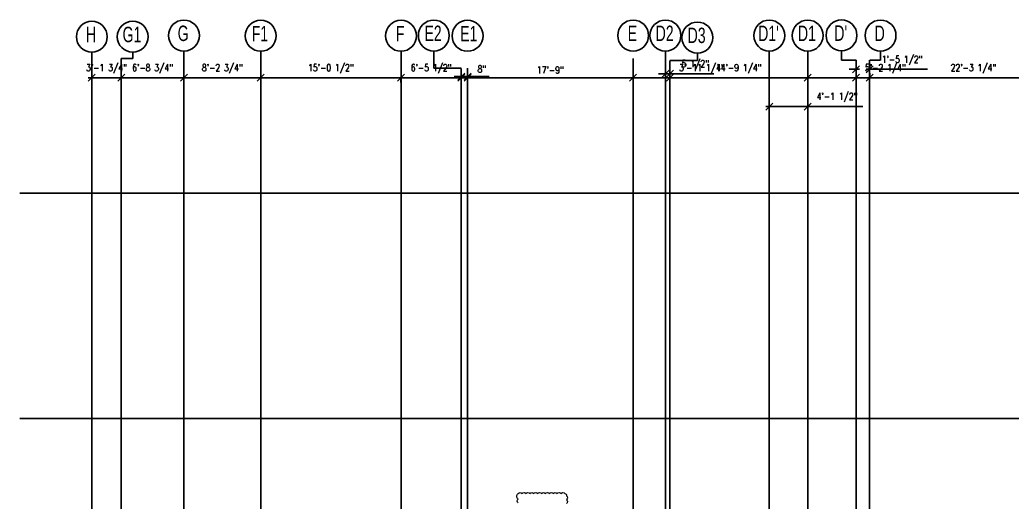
# Model space of a CAD drawing. Extents: x -95606 to 113309, y -42160 to -940.
# Drawn here: x 93796 to 95073, y -25699 to -25078 of the extents above; entities that cross this region are included whole.
import ezdxf
from ezdxf.enums import TextEntityAlignment as Align

# ---------------------------------------------------------------- set-up
doc = ezdxf.new("R2010")
doc.units = 0
doc.header["$LTSCALE"] = 0.02
doc.header["$MEASUREMENT"] = 0
doc.header["$PDMODE"] = 3
doc.header["$PDSIZE"] = -2
doc.linetypes.add('CENTER', pattern=[50.8, 31.75, -6.35, 6.35, -6.35])
doc.layers.get('0').update_dxf_attribs({"linetype": 'CONTINUOUS'})
doc.layers.get('DEFPOINTS').update_dxf_attribs({"linetype": 'CONTINUOUS'})
doc.layers.add('A -fittings', color=181, linetype='CONTINUOUS', lineweight=5)
for name, color, linetype in [('A-2TEXT', 4, 'CONTINUOUS'), ('dimentions', 8, 'CONTINUOUS'), ('GRID', 8, 'CENTER')]:
    doc.layers.add(name, color=color, linetype=linetype)
doc.styles.add('ROMANS', font='romans.shx', dxfattribs={"width": 0.8})
doc.styles.add('STYLE2', font='arial.ttf', dxfattribs={"width": 0.8})
doc.dimstyles.new('TK96', dxfattribs={"dimscale": 96, "dimtxt": 0.09375, "dimasz": 0.046875, "dimexe": 0.0625, "dimexo": 0.015625, "dimgap": 0.046875, "dimtad": 1, "dimzin": 11, "dimdsep": 46, "dimlunit": 4, "dimtxsty": 'ROMANS', "dimblk1": 'TK1', "dimblk2": 'TK1', "dimsah": 1, "dimcen": 0.09375, "dimclrd": 1, "dimclre": 1, "dimclrt": 2, "dimadec": 0, "dimazin": 0, "dimtfac": 1, "dimtofl": 0, "dimtmove": 0, "dimatfit": 3, "dimldrblk": 'TK1', "dimfxl": 1, "dimfrac": 2, "dimtolj": 1, "dimtzin": 9, "dimarcsym": 0})

# ---------------------------------------------------------------- blocks, each defined once
blk = doc.blocks.new('GRID')
at = {"color": 1, "linetype": 'Continuous'}
blk.add_circle((0, 0), 19.9, dxfattribs=at)
at = {"layer": 'A-2TEXT', "linetype": 'Continuous', "style": 'STYLE2', "width": 0.65}
blk.add_attdef('A', text='', height=19.9, rotation=359.9735, dxfattribs=at).set_placement((-1, -7.1), align=Align.CENTER)
blk = doc.blocks.new('TK1')
at = {"color": 4, "linetype": 'Continuous'}
blk.add_line((-1, -1), (1, 1), dxfattribs=at)
at = {"color": 1, "linetype": 'ByBlock'}
blk.add_line((-1, 0), (1, 0), dxfattribs=at)
blk = doc.blocks.new('*D558')
at = {"layer": 'DEFPOINTS', "color": 0, "lineweight": -2, "transparency": 16777216}
for p in [(93888.8, -25152.5), (93888.8, -25152.5), (93926.6, -25152.5)]:
    blk.add_point(p, dxfattribs=at)
at = {"layer": 'dimentions', "color": 1, "linetype": 'Continuous', "lineweight": -2, "transparency": 16777216}
for p, q in [((93888.8, -25151), (93888.8, -25146.5)), ((93922.1, -25152.5), (93893.3, -25152.5)), ((93926.6, -25151), (93926.6, -25146.5))]:
    blk.add_line(p, q, dxfattribs=at)
at = {"layer": 'dimentions', "color": 1, "lineweight": -2, "transparency": 16777216, "xscale": 4.5, "yscale": 4.5, "zscale": 4.5, "rotation": 180}
blk.add_blockref('TK1', (93888.8, -25152.5), dxfattribs=at)
at = {"layer": 'dimentions', "color": 1, "lineweight": -2, "transparency": 16777216, "xscale": 4.5, "yscale": 4.5, "zscale": 4.5}
blk.add_blockref('TK1', (93926.6, -25152.5), dxfattribs=at)
at = {"layer": 'dimentions', "color": 2, "transparency": 16777216, "insert": (93907.7, -25141.1), "char_height": 9, "attachment_point": 5, "style": 'ROMANS'}
blk.add_mtext('\\A1;3\'-1 3/4"', dxfattribs=at)
blk = doc.blocks.new('*D559')
at = {"layer": 'DEFPOINTS', "color": 0, "lineweight": -2, "transparency": 16777216}
for p in [(93926.6, -25152.5), (93926.6, -25152.5), (94007.3, -25152.5)]:
    blk.add_point(p, dxfattribs=at)
at = {"layer": 'dimentions', "color": 1, "linetype": 'Continuous', "lineweight": -2, "transparency": 16777216}
for p, q in [((94002.8, -25152.5), (93931.1, -25152.5)), ((93926.6, -25154), (93926.6, -25158.5)), ((94007.3, -25154), (94007.3, -25158.5))]:
    blk.add_line(p, q, dxfattribs=at)
at = {"layer": 'dimentions', "color": 1, "lineweight": -2, "transparency": 16777216, "xscale": 4.5, "yscale": 4.5, "zscale": 4.5, "rotation": 180}
blk.add_blockref('TK1', (93926.6, -25152.5), dxfattribs=at)
at = {"layer": 'dimentions', "color": 1, "lineweight": -2, "transparency": 16777216, "xscale": 4.5, "yscale": 4.5, "zscale": 4.5}
blk.add_blockref('TK1', (94007.3, -25152.5), dxfattribs=at)
at = {"layer": 'dimentions', "color": 2, "transparency": 16777216, "insert": (93967, -25141.1), "char_height": 9, "attachment_point": 5, "style": 'ROMANS'}
blk.add_mtext('\\A1;6\'-8 3/4"', dxfattribs=at)
blk = doc.blocks.new('*D560')
at = {"layer": 'DEFPOINTS', "color": 0, "lineweight": -2, "transparency": 16777216}
for p in [(94007.3, -25152.5), (94007.3, -25152.5), (94106.1, -25152.5)]:
    blk.add_point(p, dxfattribs=at)
at = {"layer": 'dimentions', "color": 1, "linetype": 'Continuous', "lineweight": -2, "transparency": 16777216}
for p, q in [((94101.6, -25152.5), (94011.8, -25152.5)), ((94007.3, -25154), (94007.3, -25158.5)), ((94106.1, -25154), (94106.1, -25158.5))]:
    blk.add_line(p, q, dxfattribs=at)
at = {"layer": 'dimentions', "color": 1, "lineweight": -2, "transparency": 16777216, "xscale": 4.5, "yscale": 4.5, "zscale": 4.5, "rotation": 180}
blk.add_blockref('TK1', (94007.3, -25152.5), dxfattribs=at)
at = {"layer": 'dimentions', "color": 1, "lineweight": -2, "transparency": 16777216, "xscale": 4.5, "yscale": 4.5, "zscale": 4.5}
blk.add_blockref('TK1', (94106.1, -25152.5), dxfattribs=at)
at = {"layer": 'dimentions', "color": 2, "transparency": 16777216, "insert": (94056.7, -25141.1), "char_height": 9, "attachment_point": 5, "style": 'ROMANS'}
blk.add_mtext('\\A1;8\'-2 3/4"', dxfattribs=at)
blk = doc.blocks.new('*D561')
at = {"layer": 'DEFPOINTS', "color": 0, "lineweight": -2, "transparency": 16777216}
for p in [(94106.1, -25152.5), (94106.1, -25152.5), (94286.6, -25152.5)]:
    blk.add_point(p, dxfattribs=at)
at = {"layer": 'dimentions', "color": 1, "linetype": 'Continuous', "lineweight": -2, "transparency": 16777216}
for p, q in [((94282.1, -25152.5), (94110.6, -25152.5)), ((94106.1, -25154), (94106.1, -25158.5)), ((94286.6, -25154), (94286.6, -25158.5))]:
    blk.add_line(p, q, dxfattribs=at)
at = {"layer": 'dimentions', "color": 1, "lineweight": -2, "transparency": 16777216, "xscale": 4.5, "yscale": 4.5, "zscale": 4.5, "rotation": 180}
blk.add_blockref('TK1', (94106.1, -25152.5), dxfattribs=at)
at = {"layer": 'dimentions', "color": 1, "lineweight": -2, "transparency": 16777216, "xscale": 4.5, "yscale": 4.5, "zscale": 4.5}
blk.add_blockref('TK1', (94286.6, -25152.5), dxfattribs=at)
at = {"layer": 'dimentions', "color": 2, "transparency": 16777216, "insert": (94196.4, -25141.1), "char_height": 9, "attachment_point": 5, "style": 'ROMANS'}
blk.add_mtext('\\A1;15\'-0 1/2"', dxfattribs=at)
blk = doc.blocks.new('*D562')
at = {"layer": 'DEFPOINTS', "color": 0, "lineweight": -2, "transparency": 16777216}
for p in [(94286.6, -25152.5), (94286.6, -25152.5), (94364.2, -25152.5)]:
    blk.add_point(p, dxfattribs=at)
at = {"layer": 'dimentions', "color": 1, "linetype": 'Continuous', "lineweight": -2, "transparency": 16777216}
for p, q in [((94359.7, -25152.5), (94291.1, -25152.5)), ((94286.6, -25154), (94286.6, -25158.5)), ((94364.2, -25154), (94364.2, -25158.5))]:
    blk.add_line(p, q, dxfattribs=at)
at = {"layer": 'dimentions', "color": 1, "lineweight": -2, "transparency": 16777216, "xscale": 4.5, "yscale": 4.5, "zscale": 4.5, "rotation": 180}
blk.add_blockref('TK1', (94286.6, -25152.5), dxfattribs=at)
at = {"layer": 'dimentions', "color": 1, "lineweight": -2, "transparency": 16777216, "xscale": 4.5, "yscale": 4.5, "zscale": 4.5}
blk.add_blockref('TK1', (94364.2, -25152.5), dxfattribs=at)
at = {"layer": 'dimentions', "color": 2, "transparency": 16777216, "insert": (94325.4, -25141.1), "char_height": 9, "attachment_point": 5, "style": 'ROMANS'}
blk.add_mtext('\\A1;6\'-5 1/2"', dxfattribs=at)
blk = doc.blocks.new('*D563')
at = {"layer": 'DEFPOINTS', "color": 0, "lineweight": -2, "transparency": 16777216}
for p in [(94364.2, -25152.5), (94372.2, -25151.1), (94372.2, -25152.5)]:
    blk.add_point(p, dxfattribs=at)
at = {"layer": 'dimentions', "color": 1, "linetype": 'Continuous', "lineweight": -2, "transparency": 16777216}
for p, q in [((94359.7, -25151.1), (94355.2, -25151.1)), ((94364.2, -25151), (94364.2, -25145.1)), ((94372.2, -25151), (94372.2, -25145.1)), ((94376.7, -25151.1), (94400.2, -25151.1))]:
    blk.add_line(p, q, dxfattribs=at)
at = {"layer": 'dimentions', "color": 1, "lineweight": -2, "transparency": 16777216, "xscale": 4.5, "yscale": 4.5, "zscale": 4.5}
blk.add_blockref('TK1', (94364.2, -25151.1), dxfattribs=at)
at = {"layer": 'dimentions', "color": 1, "lineweight": -2, "transparency": 16777216, "xscale": 4.5, "yscale": 4.5, "zscale": 4.5, "rotation": 180}
blk.add_blockref('TK1', (94372.2, -25151.1), dxfattribs=at)
at = {"layer": 'dimentions', "color": 2, "transparency": 16777216, "insert": (94390.7, -25141.2), "char_height": 9, "attachment_point": 5, "style": 'ROMANS'}
blk.add_mtext('\\A1;8"', dxfattribs=at)
blk = doc.blocks.new('*D564')
at = {"layer": 'DEFPOINTS', "color": 0, "lineweight": -2, "transparency": 16777216}
for p in [(94372.2, -25152.5), (94585.3, -25152.5), (94585.3, -25152.5)]:
    blk.add_point(p, dxfattribs=at)
at = {"layer": 'dimentions', "color": 1, "linetype": 'Continuous', "lineweight": -2, "transparency": 16777216}
for p, q in [((94372.2, -25151), (94372.2, -25146.5)), ((94376.7, -25152.5), (94580.8, -25152.5)), ((94585.3, -25151), (94585.3, -25146.5))]:
    blk.add_line(p, q, dxfattribs=at)
at = {"layer": 'dimentions', "color": 1, "lineweight": -2, "transparency": 16777216, "xscale": 4.5, "yscale": 4.5, "zscale": 4.5, "rotation": 180}
blk.add_blockref('TK1', (94372.2, -25152.5), dxfattribs=at)
at = {"layer": 'dimentions', "color": 1, "lineweight": -2, "transparency": 16777216, "xscale": 4.5, "yscale": 4.5, "zscale": 4.5}
blk.add_blockref('TK1', (94585.3, -25152.5), dxfattribs=at)
at = {"layer": 'dimentions', "color": 2, "transparency": 16777216, "insert": (94478.8, -25142.6), "char_height": 9, "attachment_point": 5, "style": 'ROMANS'}
blk.add_mtext('\\A1;17\'-9"', dxfattribs=at)
blk = doc.blocks.new('*D565')
at = {"layer": 'DEFPOINTS', "color": 0, "lineweight": -2, "transparency": 16777216}
for p in [(94585.3, -25152.5), (94632.6, -25152.5), (94632.6, -25152.5)]:
    blk.add_point(p, dxfattribs=at)
at = {"layer": 'dimentions', "color": 1, "linetype": 'Continuous', "lineweight": -2, "transparency": 16777216}
for p, q in [((94589.8, -25152.5), (94628.1, -25152.5)), ((94632.6, -25152.5), (94710.5, -25152.5)), ((94585.3, -25154), (94585.3, -25158.5)), ((94632.6, -25154), (94632.6, -25158.5))]:
    blk.add_line(p, q, dxfattribs=at)
at = {"layer": 'dimentions', "color": 1, "lineweight": -2, "transparency": 16777216, "xscale": 4.5, "yscale": 4.5, "zscale": 4.5, "rotation": 180}
blk.add_blockref('TK1', (94585.3, -25152.5), dxfattribs=at)
at = {"layer": 'dimentions', "color": 1, "lineweight": -2, "transparency": 16777216, "xscale": 4.5, "yscale": 4.5, "zscale": 4.5}
blk.add_blockref('TK1', (94632.6, -25152.5), dxfattribs=at)
at = {"layer": 'dimentions', "color": 2, "transparency": 16777216, "insert": (94673.8, -25141.1), "char_height": 9, "attachment_point": 5, "style": 'ROMANS'}
blk.add_mtext('\\A1;3\'-11 1/4"', dxfattribs=at)
blk = doc.blocks.new('*D566')
at = {"layer": 'DEFPOINTS', "color": 0, "lineweight": -2, "transparency": 16777216}
for p in [(94632.6, -25152.5), (94809.9, -25152.5), (94809.9, -25152.5)]:
    blk.add_point(p, dxfattribs=at)
at = {"layer": 'dimentions', "color": 1, "linetype": 'Continuous', "lineweight": -2, "transparency": 16777216}
for p, q in [((94632.6, -25151), (94632.6, -25146.5)), ((94637.1, -25152.5), (94805.4, -25152.5)), ((94809.9, -25151), (94809.9, -25146.5))]:
    blk.add_line(p, q, dxfattribs=at)
at = {"layer": 'dimentions', "color": 1, "lineweight": -2, "transparency": 16777216, "xscale": 4.5, "yscale": 4.5, "zscale": 4.5, "rotation": 180}
blk.add_blockref('TK1', (94632.6, -25152.5), dxfattribs=at)
at = {"layer": 'dimentions', "color": 1, "lineweight": -2, "transparency": 16777216, "xscale": 4.5, "yscale": 4.5, "zscale": 4.5}
blk.add_blockref('TK1', (94809.9, -25152.5), dxfattribs=at)
at = {"layer": 'dimentions', "color": 2, "transparency": 16777216, "insert": (94721.2, -25141.1), "char_height": 9, "attachment_point": 5, "style": 'ROMANS'}
blk.add_mtext('\\A1;14\'-9 1/4"', dxfattribs=at)
blk = doc.blocks.new('*D567')
at = {"layer": 'DEFPOINTS', "color": 0, "lineweight": -2, "transparency": 16777216}
for p in [(94809.9, -25152.5), (94872.1, -25152.5), (94872.1, -25152.5)]:
    blk.add_point(p, dxfattribs=at)
at = {"layer": 'dimentions', "color": 1, "linetype": 'Continuous', "lineweight": -2, "transparency": 16777216}
for p, q in [((94809.9, -25151), (94809.9, -25146.5)), ((94814.4, -25152.5), (94867.6, -25152.5)), ((94872.1, -25151), (94872.1, -25146.5)), ((94872.1, -25152.5), (94943.2, -25152.5))]:
    blk.add_line(p, q, dxfattribs=at)
at = {"layer": 'dimentions', "color": 1, "lineweight": -2, "transparency": 16777216, "xscale": 4.5, "yscale": 4.5, "zscale": 4.5, "rotation": 180}
blk.add_blockref('TK1', (94809.9, -25152.5), dxfattribs=at)
at = {"layer": 'dimentions', "color": 1, "lineweight": -2, "transparency": 16777216, "xscale": 4.5, "yscale": 4.5, "zscale": 4.5}
blk.add_blockref('TK1', (94872.1, -25152.5), dxfattribs=at)
at = {"layer": 'dimentions', "color": 2, "transparency": 16777216, "insert": (94909.9, -25141.1), "char_height": 9, "attachment_point": 5, "style": 'ROMANS'}
blk.add_mtext('\\A1;5\'-2 1/4"', dxfattribs=at)
blk = doc.blocks.new('*D568')
at = {"layer": 'DEFPOINTS', "color": 0, "lineweight": -2, "transparency": 16777216}
for p in [(94872.1, -25141.6), (94889.7, -25141.6), (94889.7, -25141.6)]:
    blk.add_point(p, dxfattribs=at)
at = {"layer": 'dimentions', "color": 1, "linetype": 'Continuous', "lineweight": -2, "transparency": 16777216}
for p, q in [((94872.1, -25140.1), (94872.1, -25135.6)), ((94889.7, -25140.1), (94889.7, -25135.6)), ((94867.6, -25141.6), (94863.1, -25141.6)), ((94894.2, -25141.6), (94964.2, -25141.6))]:
    blk.add_line(p, q, dxfattribs=at)
at = {"layer": 'dimentions', "color": 1, "lineweight": -2, "transparency": 16777216, "xscale": 4.5, "yscale": 4.5, "zscale": 4.5}
blk.add_blockref('TK1', (94872.1, -25141.6), dxfattribs=at)
at = {"layer": 'dimentions', "color": 1, "lineweight": -2, "transparency": 16777216, "xscale": 4.5, "yscale": 4.5, "zscale": 4.5, "rotation": 180}
blk.add_blockref('TK1', (94889.7, -25141.6), dxfattribs=at)
at = {"layer": 'dimentions', "color": 2, "transparency": 16777216, "insert": (94931.4, -25130.2), "char_height": 9, "attachment_point": 5, "style": 'ROMANS'}
blk.add_mtext('\\A1;1\'-5 1/2"', dxfattribs=at)
blk = doc.blocks.new('*D569')
at = {"layer": 'DEFPOINTS', "color": 0, "lineweight": -2, "transparency": 16777216}
for p in [(94889.7, -25152.5), (95156.8, -25152.5), (95156.8, -25152.5)]:
    blk.add_point(p, dxfattribs=at)
at = {"layer": 'dimentions', "color": 1, "linetype": 'Continuous', "lineweight": -2, "transparency": 16777216}
for p, q in [((94889.7, -25151), (94889.7, -25146.5)), ((94894.2, -25152.5), (95152.3, -25152.5)), ((95156.8, -25151), (95156.8, -25146.5))]:
    blk.add_line(p, q, dxfattribs=at)
at = {"layer": 'dimentions', "color": 1, "lineweight": -2, "transparency": 16777216, "xscale": 4.5, "yscale": 4.5, "zscale": 4.5, "rotation": 180}
blk.add_blockref('TK1', (94889.7, -25152.5), dxfattribs=at)
at = {"layer": 'dimentions', "color": 1, "lineweight": -2, "transparency": 16777216, "xscale": 4.5, "yscale": 4.5, "zscale": 4.5}
blk.add_blockref('TK1', (95156.8, -25152.5), dxfattribs=at)
at = {"layer": 'dimentions', "color": 2, "transparency": 16777216, "insert": (95023.2, -25141.1), "char_height": 9, "attachment_point": 5, "style": 'ROMANS'}
blk.add_mtext('\\A1;22\'-3 1/4"', dxfattribs=at)
blk = doc.blocks.new('*D575')
at = {"layer": 'DEFPOINTS', "color": 0, "lineweight": -2, "transparency": 16777216}
for p in [(94627.1, -25152.4), (94632.6, -25147.5), (94632.6, -25152.4)]:
    blk.add_point(p, dxfattribs=at)
at = {"layer": 'dimentions', "color": 1, "linetype": 'Continuous', "lineweight": -2, "transparency": 16777216}
for p, q in [((94622.6, -25147.5), (94618.1, -25147.5)), ((94627.1, -25150.9), (94627.1, -25141.5)), ((94632.6, -25150.9), (94632.6, -25141.5)), ((94637.1, -25147.5), (94689, -25147.5))]:
    blk.add_line(p, q, dxfattribs=at)
at = {"layer": 'dimentions', "color": 1, "lineweight": -2, "transparency": 16777216, "xscale": 4.5, "yscale": 4.5, "zscale": 4.5}
blk.add_blockref('TK1', (94627.1, -25147.5), dxfattribs=at)
at = {"layer": 'dimentions', "color": 1, "lineweight": -2, "transparency": 16777216, "xscale": 4.5, "yscale": 4.5, "zscale": 4.5, "rotation": 180}
blk.add_blockref('TK1', (94632.6, -25147.5), dxfattribs=at)
at = {"layer": 'dimentions', "color": 2, "transparency": 16777216, "insert": (94665.3, -25136.1), "char_height": 9, "attachment_point": 5, "style": 'ROMANS'}
blk.add_mtext('\\A1;5 1/2"', dxfattribs=at)
blk = doc.blocks.new('*D530')
at = {"layer": 'DEFPOINTS', "color": 0, "lineweight": -2, "transparency": 16777216}
for p in [(94760.5, -25184), (94809.9, -25184), (94809.9, -25189.6)]:
    blk.add_point(p, dxfattribs=at)
at = {"layer": 'dimentions', "color": 1, "linetype": 'Continuous', "lineweight": -2, "transparency": 16777216}
for p, q in [((94760.5, -25185.5), (94760.5, -25195.6)), ((94765, -25189.6), (94805.4, -25189.6)), ((94809.9, -25185.5), (94809.9, -25195.6)), ((94809.9, -25189.6), (94881, -25189.6))]:
    blk.add_line(p, q, dxfattribs=at)
at = {"layer": 'dimentions', "color": 1, "lineweight": -2, "transparency": 16777216, "xscale": 4.5, "yscale": 4.5, "zscale": 4.5, "rotation": 180}
blk.add_blockref('TK1', (94760.5, -25189.6), dxfattribs=at)
at = {"layer": 'dimentions', "color": 1, "lineweight": -2, "transparency": 16777216, "xscale": 4.5, "yscale": 4.5, "zscale": 4.5}
blk.add_blockref('TK1', (94809.9, -25189.6), dxfattribs=at)
at = {"layer": 'dimentions', "color": 2, "transparency": 16777216, "insert": (94847.7, -25178.2), "char_height": 9, "attachment_point": 5, "style": 'ROMANS'}
blk.add_mtext('\\A1;4\'-1 1/2"', dxfattribs=at)

msp = doc.modelspace()

# ---------------------------------------------------------------- linework, layer by layer
at = {"layer": 'A -fittings', "color": 4}
msp.add_lwpolyline([(94437.486, -25699.791, -0.52056705), (94437.486, -25694.791, -0.52056705), (94437.486, -25687.564, -0.52056705), (94442.486, -25687.564, -0.52056705), (94447.486, -25687.564, -0.52056705), (94452.486, -25687.564, -0.52056705), (94457.486, -25687.564, -0.52056705), (94462.486, -25687.564, -0.52056705), (94467.486, -25687.564, -0.52056705), (94472.486, -25687.564, -0.52056705), (94477.486, -25687.564, -0.52056705), (94482.486, -25687.564, -0.52056705), (94487.486, -25687.564, -0.52056705), (94492.486, -25687.564, -0.52056705), (94497.486, -25687.564, -0.52056705), (94499.529, -25690.521, -0.52056705), (94499.529, -25695.521, -0.52056705), (94499.529, -25700.521, -0.52056705)], format="xyb", dxfattribs=at)
at = {"layer": 'GRID'}
for p, q in [((93888.816, -28857.912), (93888.816, -25119.709)), ((93941.444, -25127.965), (93941.444, -25119.709)), ((93941.444, -25127.965), (93941.444, -25119.709)), ((94007.316, -28859.398), (94007.316, -25118.224)), ((94106.148, -25118.224), (94106.148, -28859.067)), ((94286.648, -25118.224), (94286.648, -28859.067)), ((94328.841, -25140.189), (94328.841, -25118.224)), ((94328.841, -25140.189), (94328.841, -25118.224)), ((94627.074, -28859.399), (94627.074, -25118.222)), ((94668.057, -25130.579), (94668.008, -25120.838)), ((94668.057, -25130.579), (94668.008, -25120.838)), ((94760.535, -28859.342), (94760.535, -25118.279)), ((94809.913, -28859.342), (94809.913, -25118.224)), ((94853.409, -25118.224), (94853.409, -25129.784)), ((94903.63, -25118.224), (94903.63, -25129.784)), ((93926.649, -28849.656), (93926.649, -25127.965)), ((93926.649, -25127.965), (93941.444, -25127.965)), ((93926.649, -25127.965), (93941.444, -25127.965)), ((94364.248, -25140.189), (94328.841, -25140.189)), ((94364.248, -25140.189), (94328.841, -25140.189)), ((94364.248, -28837.433), (94364.248, -25140.189)), ((94372.245, -28859.067), (94372.245, -25140.185)), ((94585.347, -28859.398), (94585.347, -25127.741)), ((94632.555, -28847.042), (94632.555, -25130.579)), ((94632.555, -25130.579), (94668.057, -25130.579)), ((94632.555, -25130.579), (94668.057, -25130.579)), ((94853.409, -25129.784), (94872.148, -25129.784)), ((94872.148, -28849.628), (94872.148, -25129.784)), ((94889.655, -28849.628), (94889.655, -25129.784)), ((94903.63, -25129.784), (94889.655, -25129.784)), ((96047.013, -25300.915), (93796.194, -25300.915)), ((96053.513, -25591.079), (93796.194, -25591.079))]:
    msp.add_line(p, q, dxfattribs=at)

# ---------------------------------------------------------------- block references
for p, values in [((93888.816, -25099.765), {'A': 'H'}), ((93888.816, -25099.765), {'A': 'H'}), ((93941.444, -25099.765), {'A': 'G1'}), ((93941.444, -25099.765), {'A': 'G1'}), ((94007.316, -25098.279), {'A': 'G'}), ((94007.316, -25098.279), {'A': 'G'}), ((94106.148, -25098.609), {'A': 'F1'}), ((94106.148, -25098.609), {'A': 'F1'}), ((94286.648, -25098.609), {'A': 'F'}), ((94286.648, -25098.609), {'A': 'F'}), ((94328.841, -25098.279), {'A': 'E2'}), ((94328.841, -25098.279), {'A': 'E2'}), ((94372.248, -25098.609), {'A': ' E1'}), ((94372.248, -25098.609), {'A': ' E1'}), ((94585.347, -25098.279), {'A': 'E'}), ((94585.347, -25098.279), {'A': 'E'}), ((94626.853, -25098.279), {'A': 'D2'}), ((94626.853, -25098.279), {'A': 'D2'}), ((94668.008, -25100.893), {'A': 'D3'}), ((94668.008, -25100.893), {'A': 'D3'}), ((94760.535, -25098.335), {'A': "D1'"}), ((94760.535, -25098.335), {'A': "D1'"}), ((94809.913, -25098.335), {'A': 'D1'}), ((94809.913, -25098.335), {'A': 'D1'}), ((94853.418, -25098.03), {'A': "D'"}), ((94853.418, -25098.03), {'A': "D'"}), ((94903.63, -25098.279), {'A': 'D'}), ((94903.63, -25098.279), {'A': 'D'})]:
    msp.add_blockref('GRID', p, dxfattribs=at).add_auto_attribs(values)

# ---------------------------------------------------------------- dimensions: what is measured, and where the dimension line sits
at = {"layer": 'dimentions'}
for base, p1, p2, picture, middle in [((94632.564, -25147.457), (94627.074, -25152.424), (94632.564, -25152.424), '*D575', (94665.264, -25136.1)), ((94372.248, -25151.106), (94364.248, -25152.507), (94372.248, -25152.507), '*D563', (94390.719, -25141.249)), ((94585.347, -25152.507), (94372.248, -25152.507), (94585.347, -25152.507), '*D564', (94478.797, -25142.65)), ((94632.555, -25152.507), (94585.347, -25152.507), (94632.555, -25152.507), '*D565', (94673.783, -25141.15)), ((94809.913, -25152.507), (94632.555, -25152.507), (94809.913, -25152.507), '*D566', (94721.234, -25141.15)), ((94872.1475, -25152.5069), (94809.9127, -25152.5069), (94872.1475, -25152.5069), '*D567', (94909.9475, -25141.1497)), ((95156.823, -25152.507), (94889.655, -25152.507), (95156.823, -25152.507), '*D569', (95023.239, -25141.15)), ((94809.913, -25189.565), (94760.535, -25183.977), (94809.913, -25183.977), '*D530', (94847.713, -25178.208))]:
    dim = msp.add_linear_dim(base=base, p1=p1, p2=p2, dimstyle='TK96', override={"dimfxl": 2}, dxfattribs=at)
    dim.commit()
    dim.dimension.update_dxf_attribs({"geometry": picture, "text_midpoint": middle})
for base, p1, p2, picture, middle in [((94889.655, -25141.553), (94872.148, -25141.553), (94889.655, -25141.553), '*D568', (94931.441, -25141.553)), ((93888.816, -25152.507), (93926.649, -25152.507), (93888.816, -25152.507), '*D558', (93907.732, -25152.507)), ((93926.649, -25152.507), (94007.316, -25152.507), (93926.649, -25152.507), '*D559', (93966.982, -25152.507)), ((94007.316, -25152.507), (94106.148, -25152.507), (94007.316, -25152.507), '*D560', (94056.732, -25152.507)), ((94106.148, -25152.507), (94286.648, -25152.507), (94106.148, -25152.507), '*D561', (94196.398, -25152.507)), ((94286.648, -25152.507), (94364.248, -25152.507), (94286.648, -25152.507), '*D562', (94325.448, -25152.507))]:
    dim = msp.add_linear_dim(base=base, p1=p1, p2=p2, dimstyle='TK96', override={"dimfxl": 2}, dxfattribs=at)
    dim.commit()
    dim.dimension.update_dxf_attribs({"geometry": picture, "text_midpoint": middle, "dimtype": 160})

doc.saveas('drawing.dxf')
